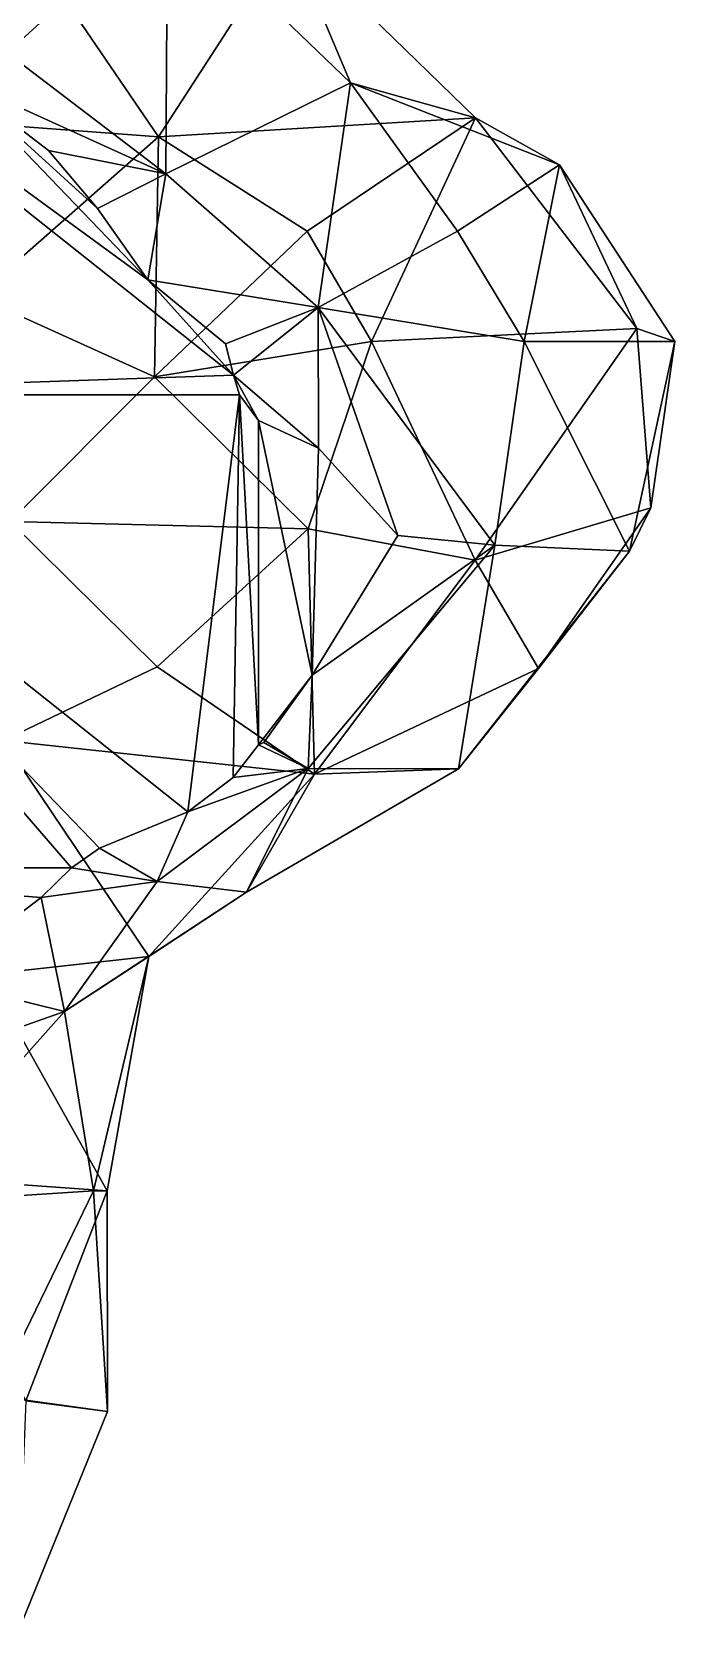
# Model space of a CAD drawing. Extents: x 290083 to 295691, y 4553739 to 4561622.
# Drawn here: x 291951 to 292004.9, y 4554165.6 to 4554300.2 of the extents above; entities that cross this region are included whole.
import ezdxf

# ---------------------------------------------------------------- set-up
doc = ezdxf.new("R2010")
doc.units = 0
doc.layers.add('Au_ppm_Pref_-_0_3', color=7, linetype='CONTINUOUS')

msp = doc.modelspace()

# ---------------------------------------------------------------- linework, layer by layer
at = {"layer": 'Au_ppm_Pref_-_0_3'}
for points in [[(291961.62, 4554291.41, 1898.22), (291948.34, 4554310.92, 1900.37), (291935.46, 4554293.36, 1899.51)], [(291962.36, 4554310.72, 1906.93), (291948.91, 4554298.47, 1908.66), (291938.51, 4554307.35, 1906.31)], [(291972.53, 4554308.27, 1900.98), (291948.34, 4554310.92, 1900.37), (291961.62, 4554291.41, 1898.22)], [(291948.91, 4554298.47, 1908.66), (291962.36, 4554310.72, 1906.93), (291962.22, 4554288.32, 1911.29)], [(291977.71, 4554295.94, 1907.89), (291962.22, 4554288.32, 1911.29), (291962.36, 4554310.72, 1906.93)], [(291972.53, 4554308.27, 1900.98), (291977.71, 4554295.94, 1907.89), (291962.36, 4554310.72, 1906.93)], [(291972.53, 4554308.27, 1900.98), (291961.62, 4554291.41, 1898.22), (291988.2, 4554293.02, 1900.71)], [(291972.53, 4554308.27, 1900.98), (291988.2, 4554293.02, 1900.71), (291977.71, 4554295.94, 1907.89)], [(291923.97, 4554306.29, 1906.55), (291967.92, 4554271.41, 1915.41), (291920, 4554269.76, 1907.3)], [(291944.37, 4554296.42, 1910.32), (291960.71, 4554279.41, 1913.83), (291923.97, 4554306.29, 1906.55)], [(291960.71, 4554279.41, 1913.83), (291967.92, 4554271.41, 1915.41), (291923.97, 4554306.29, 1906.55)], [(291948.91, 4554298.47, 1908.66), (291962.22, 4554288.32, 1911.29), (291944.37, 4554296.42, 1910.32)], [(291944.37, 4554296.42, 1910.32), (291956.5, 4554285.41, 1912.84), (291960.71, 4554279.41, 1913.83)], [(291952.38, 4554290.26, 1911.93), (291956.5, 4554285.41, 1912.84), (291944.37, 4554296.42, 1910.32)], [(291952.38, 4554290.26, 1911.93), (291944.37, 4554296.42, 1910.32), (291962.22, 4554288.32, 1911.29)], [(291962.22, 4554288.32, 1911.29), (291977.71, 4554295.94, 1907.89), (291975.02, 4554277.1, 1914.09)], [(291986.7, 4554283.5, 1909.61), (291975.02, 4554277.1, 1914.09), (291977.71, 4554295.94, 1907.89)], [(291977.71, 4554295.94, 1907.89), (291988.2, 4554293.02, 1900.71), (291995.24, 4554289.06, 1906.08)], [(291995.24, 4554289.06, 1906.08), (291986.7, 4554283.5, 1909.61), (291977.71, 4554295.94, 1907.89)], [(291961.62, 4554291.41, 1898.22), (291935.46, 4554293.36, 1899.51), (291946.38, 4554278.02, 1898.13)], [(291988.2, 4554293.02, 1900.71), (291961.62, 4554291.41, 1898.22), (291974.1, 4554283.49, 1897.5)], [(291979.48, 4554274.25, 1898.05), (291988.2, 4554293.02, 1900.71), (291974.1, 4554283.49, 1897.5)], [(292001.73, 4554275.33, 1899.19), (291988.2, 4554293.02, 1900.71), (291979.48, 4554274.25, 1898.05)], [(292001.73, 4554275.33, 1899.19), (291995.24, 4554289.06, 1906.08), (291988.2, 4554293.02, 1900.71)], [(291961.27, 4554271.28, 1897.33), (291961.62, 4554291.41, 1898.22), (291946.38, 4554278.02, 1898.13)], [(291961.27, 4554271.28, 1897.33), (291974.1, 4554283.49, 1897.5), (291961.62, 4554291.41, 1898.22)], [(291952.38, 4554290.26, 1911.93), (291962.22, 4554288.32, 1911.29), (291956.5, 4554285.41, 1912.84)], [(291995.24, 4554289.06, 1906.08), (291992.29, 4554274.25, 1911.57), (291986.7, 4554283.5, 1909.61)], [(292004.94, 4554274.25, 1905.57), (291992.29, 4554274.25, 1911.57), (291995.24, 4554289.06, 1906.08)], [(292001.73, 4554275.33, 1899.19), (292004.94, 4554274.25, 1905.57), (291995.24, 4554289.06, 1906.08)], [(291962.22, 4554288.32, 1911.29), (291960.71, 4554279.41, 1913.83), (291956.5, 4554285.41, 1912.84)], [(291962.22, 4554288.32, 1911.29), (291975.02, 4554277.1, 1914.09), (291960.71, 4554279.41, 1913.83)], [(291979.48, 4554274.25, 1898.05), (291974.1, 4554283.49, 1897.5), (291961.27, 4554271.28, 1897.33)], [(291975.02, 4554277.1, 1914.09), (291986.7, 4554283.5, 1909.61), (291992.29, 4554274.25, 1911.57)], [(291967.25, 4554274.06, 1915.16), (291967.92, 4554271.41, 1915.41), (291960.71, 4554279.41, 1913.83)], [(291960.71, 4554279.41, 1913.83), (291975.02, 4554277.1, 1914.09), (291967.25, 4554274.06, 1915.16)], [(291961.27, 4554271.28, 1897.33), (291946.38, 4554278.02, 1898.13), (291949.17, 4554259.13, 1897.39)], [(291967.25, 4554274.06, 1915.16), (291975.02, 4554277.1, 1914.09), (291967.92, 4554271.41, 1915.41)], [(291967.92, 4554271.41, 1915.41), (291975.02, 4554277.1, 1914.09), (291975.04, 4554265.29, 1915.47)], [(291975.02, 4554277.1, 1914.09), (291981.68, 4554257.97, 1914.89), (291975.04, 4554265.29, 1915.47)], [(291975.02, 4554277.1, 1914.09), (291989.84, 4554257.16, 1913.22), (291981.68, 4554257.97, 1914.89)], [(291975.02, 4554277.1, 1914.09), (291992.29, 4554274.25, 1911.57), (291989.84, 4554257.16, 1913.22)], [(291979.48, 4554274.25, 1898.05), (291961.27, 4554271.28, 1897.33), (291974.18, 4554258.53, 1897.17)], [(291988.17, 4554255.89, 1898.47), (291979.48, 4554274.25, 1898.05), (291974.18, 4554258.53, 1897.17)], [(291988.17, 4554255.89, 1898.47), (292001.73, 4554275.33, 1899.19), (291979.48, 4554274.25, 1898.05)], [(292001.73, 4554275.33, 1899.19), (291988.17, 4554255.89, 1898.47), (292002.92, 4554260.3, 1900.58)], [(292001.13, 4554256.64, 1906.79), (291989.84, 4554257.16, 1913.22), (291992.29, 4554274.25, 1911.57)], [(292004.94, 4554274.25, 1905.57), (292001.13, 4554256.64, 1906.79), (291992.29, 4554274.25, 1911.57)], [(292004.94, 4554274.25, 1905.57), (292002.92, 4554260.3, 1900.58), (292001.13, 4554256.64, 1906.79)], [(292001.73, 4554275.33, 1899.19), (292002.92, 4554260.3, 1900.58), (292004.94, 4554274.25, 1905.57)], [(291920, 4554269.76, 1907.3), (291967.92, 4554271.41, 1915.41), (291968.41, 4554269.76, 1915.56)], [(291974.18, 4554258.53, 1897.17), (291961.27, 4554271.28, 1897.33), (291949.17, 4554259.13, 1897.39)], [(291968.41, 4554269.76, 1915.56), (291967.92, 4554271.41, 1915.41), (291970, 4554267.62, 1915.66)], [(291970, 4554267.62, 1915.66), (291967.92, 4554271.41, 1915.41), (291975.04, 4554265.29, 1915.47)], [(291920, 4554269.76, 1907.3), (291956.68, 4554231.73, 1911.61), (291954.32, 4554230.08, 1911.47)], [(291920, 4554269.76, 1907.3), (291964.08, 4554234.78, 1912.12), (291956.68, 4554231.73, 1911.61)], [(291920, 4554269.76, 1907.3), (291954.32, 4554230.08, 1911.47), (291920, 4554230.08, 1908.63)], [(291920, 4554269.76, 1907.3), (291968.41, 4554269.76, 1915.56), (291964.08, 4554234.78, 1912.12)], [(291964.08, 4554234.78, 1912.12), (291968.41, 4554269.76, 1915.56), (291967.87, 4554237.66, 1912.99)], [(291967.87, 4554237.66, 1912.99), (291968.41, 4554269.76, 1915.56), (291970, 4554240.39, 1913.56)], [(291970, 4554240.39, 1913.56), (291968.41, 4554269.76, 1915.56), (291970, 4554267.62, 1915.66)], [(291970, 4554267.62, 1915.66), (291975.04, 4554265.29, 1915.47), (291974.5, 4554246.25, 1914)], [(291970, 4554267.62, 1915.66), (291974.5, 4554246.25, 1914), (291970, 4554240.39, 1913.56)], [(291974.5, 4554246.25, 1914), (291975.04, 4554265.29, 1915.47), (291981.68, 4554257.97, 1914.89)], [(291993.5, 4554246.81, 1900.58), (292002.92, 4554260.3, 1900.58), (291988.17, 4554255.89, 1898.47)], [(292002.92, 4554260.3, 1900.58), (291993.5, 4554246.81, 1900.58), (292001.13, 4554256.64, 1906.79)], [(291961.5, 4554246.96, 1897.43), (291949.17, 4554259.13, 1897.39), (291948.61, 4554240.76, 1898.18)], [(291974.18, 4554258.53, 1897.17), (291949.17, 4554259.13, 1897.39), (291961.5, 4554246.96, 1897.43)], [(291974.18, 4554258.53, 1897.17), (291961.5, 4554246.96, 1897.43), (291974.71, 4554237.95, 1900.39)], [(291988.17, 4554255.89, 1898.47), (291974.18, 4554258.53, 1897.17), (291974.71, 4554237.95, 1900.39)], [(291989.84, 4554257.16, 1913.22), (291974.16, 4554238.42, 1912.58), (291974.5, 4554246.25, 1914)], [(291986.79, 4554238.4, 1906.52), (291974.16, 4554238.42, 1912.58), (291989.84, 4554257.16, 1913.22)], [(291989.84, 4554257.16, 1913.22), (291974.5, 4554246.25, 1914), (291981.68, 4554257.97, 1914.89)], [(291986.79, 4554238.4, 1906.52), (291989.84, 4554257.16, 1913.22), (292001.13, 4554256.64, 1906.79)], [(291993.5, 4554246.81, 1900.58), (291988.17, 4554255.89, 1898.47), (291974.71, 4554237.95, 1900.39)], [(291993.5, 4554246.81, 1900.58), (291986.79, 4554238.4, 1906.52), (292001.13, 4554256.64, 1906.79)], [(291961.5, 4554246.96, 1897.43), (291948.61, 4554240.76, 1898.18), (291974.71, 4554237.95, 1900.39)], [(291970, 4554240.39, 1913.56), (291974.5, 4554246.25, 1914), (291970.45, 4554240.6, 1913.58)], [(291974.5, 4554246.25, 1914), (291974.16, 4554238.42, 1912.58), (291970.45, 4554240.6, 1913.58)], [(291993.5, 4554246.81, 1900.58), (291974.71, 4554237.95, 1900.39), (291986.79, 4554238.4, 1906.52)], [(291948.61, 4554240.76, 1898.18), (291947.13, 4554221.14, 1897.28), (291960.81, 4554222.63, 1900.95)], [(291974.71, 4554237.95, 1900.39), (291948.61, 4554240.76, 1898.18), (291960.81, 4554222.63, 1900.95)], [(291974.16, 4554238.42, 1912.58), (291970, 4554240.39, 1913.56), (291970.45, 4554240.6, 1913.58)], [(291974.16, 4554238.42, 1912.58), (291967.87, 4554237.66, 1912.99), (291970, 4554240.39, 1913.56)], [(291968.99, 4554228.03, 1906.52), (291974.71, 4554237.95, 1900.39), (291960.81, 4554222.63, 1900.95)], [(291974.16, 4554238.42, 1912.58), (291961.5, 4554228.94, 1909.75), (291964.08, 4554234.78, 1912.12)], [(291968.99, 4554228.03, 1906.52), (291961.5, 4554228.94, 1909.75), (291974.16, 4554238.42, 1912.58)], [(291974.16, 4554238.42, 1912.58), (291964.08, 4554234.78, 1912.12), (291967.87, 4554237.66, 1912.99)], [(291986.79, 4554238.4, 1906.52), (291968.99, 4554228.03, 1906.52), (291974.16, 4554238.42, 1912.58)], [(291986.79, 4554238.4, 1906.52), (291974.71, 4554237.95, 1900.39), (291968.99, 4554228.03, 1906.52)], [(291964.08, 4554234.78, 1912.12), (291961.5, 4554228.94, 1909.75), (291956.68, 4554231.73, 1911.61)], [(291956.68, 4554231.73, 1911.61), (291961.5, 4554228.94, 1909.75), (291954.32, 4554230.08, 1911.47)], [(291954.32, 4554230.08, 1911.47), (291951.76, 4554227.6, 1911.08), (291920, 4554230.08, 1908.63)], [(291920, 4554230.08, 1908.63), (291951.76, 4554227.6, 1911.08), (291942.74, 4554220.74, 1909.85)], [(291954.32, 4554230.08, 1911.47), (291961.5, 4554228.94, 1909.75), (291951.76, 4554227.6, 1911.08)], [(291961.5, 4554228.94, 1909.75), (291953.72, 4554218.03, 1907.39), (291951.76, 4554227.6, 1911.08)], [(291968.99, 4554228.03, 1906.52), (291953.72, 4554218.03, 1907.39), (291961.5, 4554228.94, 1909.75)], [(291951.76, 4554227.6, 1911.08), (291953.72, 4554218.03, 1907.39), (291942.74, 4554220.74, 1909.85)], [(291960.81, 4554222.63, 1900.95), (291953.72, 4554218.03, 1907.39), (291968.99, 4554228.03, 1906.52)], [(291957.31, 4554202.98, 1899.13), (291960.81, 4554222.63, 1900.95), (291947.13, 4554221.14, 1897.28)], [(291960.81, 4554222.63, 1900.95), (291956.15, 4554202.98, 1904), (291953.72, 4554218.03, 1907.39)], [(291960.81, 4554222.63, 1900.95), (291957.31, 4554202.98, 1899.13), (291956.15, 4554202.98, 1904)], [(291947.13, 4554221.14, 1897.28), (291938.9, 4554204.3, 1893.65), (291957.31, 4554202.98, 1899.13)], [(291942.74, 4554220.74, 1909.85), (291953.72, 4554218.03, 1907.39), (291940.9, 4554213.49, 1909.18)], [(291953.72, 4554218.03, 1907.39), (291939.33, 4554201.89, 1907.85), (291940.9, 4554213.49, 1909.18)], [(291956.15, 4554202.98, 1904), (291939.33, 4554201.89, 1907.85), (291953.72, 4554218.03, 1907.39)], [(291950.48, 4554185.35, 1894.03), (291957.31, 4554202.98, 1899.13), (291938.9, 4554204.3, 1893.65)], [(291939.33, 4554201.89, 1907.85), (291956.15, 4554202.98, 1904), (291947.81, 4554185.77, 1905.59)], [(291957.33, 4554184.46, 1899.94), (291947.81, 4554185.77, 1905.59), (291956.15, 4554202.98, 1904)], [(291957.31, 4554202.98, 1899.13), (291950.48, 4554185.35, 1894.03), (291957.33, 4554184.46, 1899.94)], [(291957.33, 4554184.46, 1899.94), (291956.15, 4554202.98, 1904), (291957.31, 4554202.98, 1899.13)], [(291957.33, 4554184.46, 1899.94), (291949.69, 4554165.64, 1900.6), (291947.81, 4554185.77, 1905.59)], [(291957.33, 4554184.46, 1899.94), (291950.48, 4554185.35, 1894.03), (291949.69, 4554165.64, 1900.6)]]:
    msp.add_3dface(points, dxfattribs=at)

doc.saveas('drawing.dxf')
